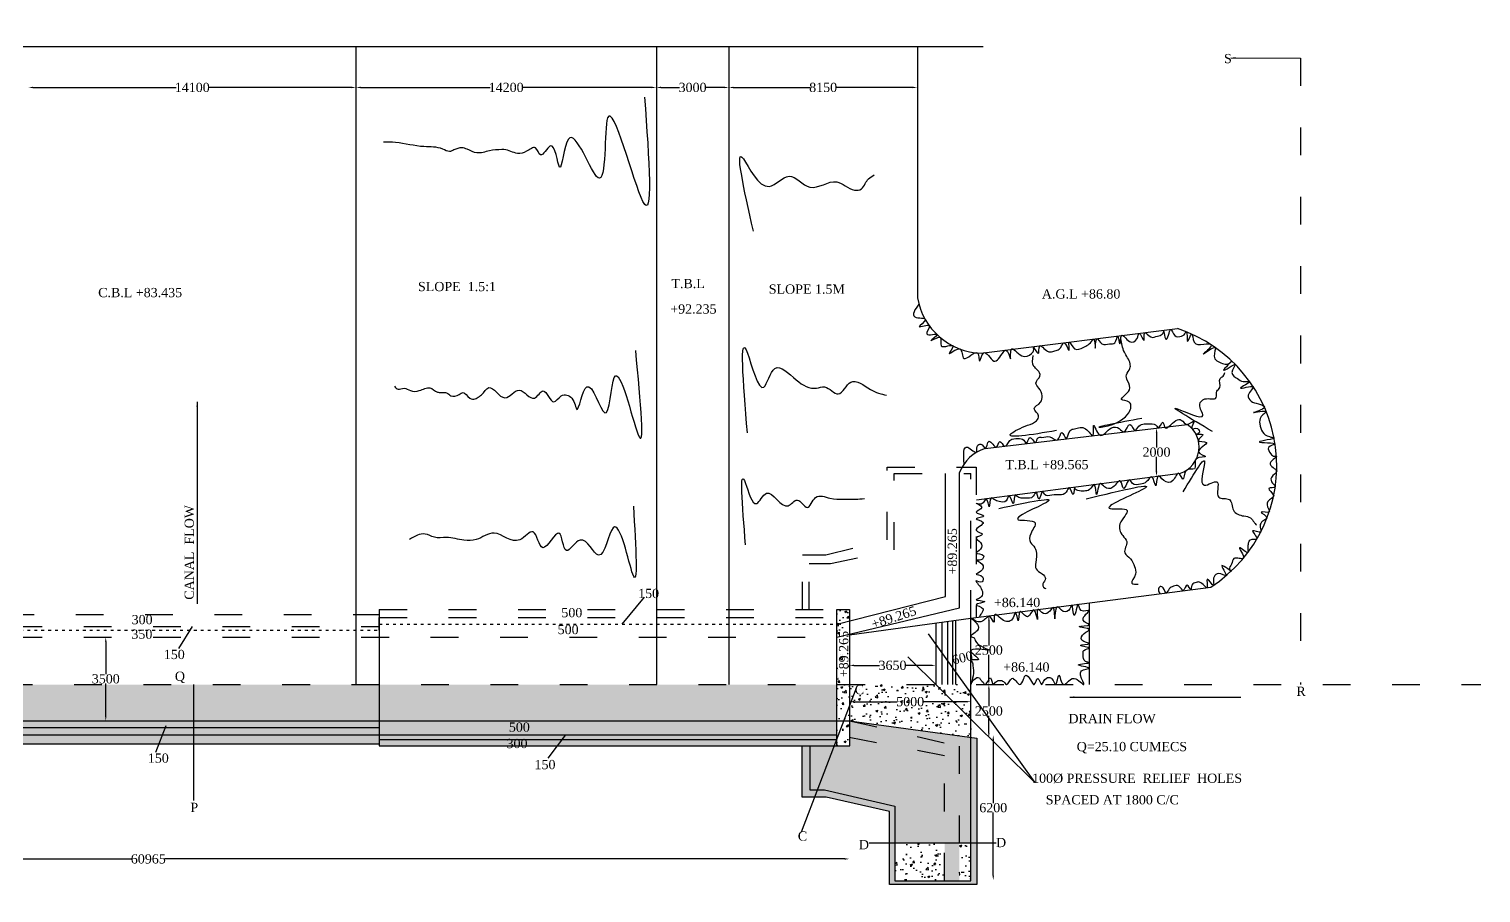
# Model space of a CAD drawing. Header units: millimetres. Extents: x 6088 to 181552, y 273 to 115946.
# Drawn here: x 58843 to 121631, y 40950 to 78306 of the extents above; entities that cross this region are included whole.
import ezdxf

# ---------------------------------------------------------------- set-up
doc = ezdxf.new("R2010")
doc.units = ezdxf.units.MM
doc.linetypes.add('ACAD_ISO03W100', pattern=[30, 12, -18])
for name, color, linetype in [('DIM', 5, 'Continuous'), ('DOT LINE', 3, 'Continuous'), ('dwg', 20, 'Continuous'), ('HATCH', 2, 'Continuous'), ('TEXT', 7, 'Continuous')]:
    doc.layers.add(name, color=color, linetype=linetype)
doc.styles.get("Standard").update_dxf_attribs({"font": 'TIMES.TTF', "height": 400})
doc.dimstyles.get("Standard").update_dxf_attribs({"dimtxt": 400, "dimasz": 200, "dimexe": 0.18, "dimexo": 0.0625, "dimgap": 0.09, "dimtad": 0, "dimdec": 1, "dimrnd": 0.0045, "dimzin": 0, "dimdsep": 46, "dimtxsty": 'Standard', "dimcen": 0.1, "dimse1": 1, "dimse2": 1, "dimclrd": 5, "dimclre": 5, "dimclrt": 4, "dimadec": 0, "dimazin": 0, "dimtfac": 1, "dimtdec": 1, "dimtofl": 0, "dimtmove": 0, "dimatfit": 3, "dimfxl": 1, "dimtolj": 1, "dimtzin": 0, "dimarcsym": 0})
pattern_1 = [(50, (0, 0), (910.9233, -79.6954), [95.25, -1047.75]), (355, (0, 0), (-176.214, 955.283), [76.2, -838.2]), (100.451, (75.9, -6.6), (734.7125, 875.5834), [80.95, -890.45]), (46.1842, (0, 254), (1355.395, -210.212), [142.875, -1571.625]), (96.6356, (113, 236.5), (1187.021, 1237.128), [121.425, -1335.675]), (351.184, (0, 254), (1187.023, 1237.126), [114.3, -1257.3]), (21, (127, 190.5), (758.0744, -511.3276), [95.25, -1047.75]), (326, (127, 190.5), (309.01, 920.94), [76.2, -838.2]), (71.4514, (190.2, 147.9), (1067.0825, 409.6143), [80.95, -890.45]), (37.5, (0, 0), (15.443, 422.7752), [0, -828.04, 0, -850.9, 0, -841.375]), (7.5, (0, 0), (334.0983, 500.9029), [0, -485.14, 0, -808.99, 0, -320.675]), (327.5, (-283.2, 0), (677.953, -28.6437), [0, -317.5, 0, -990.6, 0, -1314.45]), (317.5, (-410.2, 0), (740.646, 127.1325), [0, -412.75, 0, -657.86, 0, -933.45])]

# ---------------------------------------------------------------- blocks, each defined once
blk = doc.blocks.new('*D36')
at = {"layer": 'Defpoints', "color": 0}
for p in [(58819, 75780), (72982, 75780), (72982, 75780)]:
    blk.add_point(p, dxfattribs=at)
at = {"layer": 'DIM', "color": 5, "lineweight": -2}
for p, q in [((59019, 75780), (65207, 75780)), ((72782, 75780), (66594, 75780))]:
    blk.add_line(p, q, dxfattribs=at)
at = {"layer": 'DIM', "color": 5}
for points in [[(59019, 75813), (59019, 75747), (58819, 75780)], [(72782, 75813), (72782, 75747), (72982, 75780)]]:
    blk.add_solid(points, dxfattribs=at)
at = {"layer": 'DIM', "color": 4, "insert": (65900, 75780), "char_height": 400, "attachment_point": 5}
blk.add_mtext('\\A1;14100', dxfattribs=at)
blk = doc.blocks.new('*D37')
at = {"layer": 'Defpoints', "color": 0}
for p in [(72982, 75780), (85971, 75780), (85971, 75780)]:
    blk.add_point(p, dxfattribs=at)
at = {"layer": 'DIM', "color": 5, "lineweight": -2}
for p, q in [((73182, 75780), (78783, 75780)), ((85771, 75780), (80170, 75780))]:
    blk.add_line(p, q, dxfattribs=at)
at = {"layer": 'DIM', "color": 5}
for points in [[(73182, 75813), (73182, 75747), (72982, 75780)], [(85771, 75813), (85771, 75747), (85971, 75780)]]:
    blk.add_solid(points, dxfattribs=at)
at = {"layer": 'DIM', "color": 4, "insert": (79476, 75780), "char_height": 400, "attachment_point": 5}
blk.add_mtext('\\A1;14200', dxfattribs=at)
blk = doc.blocks.new('*D38')
at = {"layer": 'Defpoints', "color": 0}
for p in [(85971, 75780), (89106, 75780), (89106, 75780)]:
    blk.add_point(p, dxfattribs=at)
at = {"layer": 'DIM', "color": 5, "lineweight": -2}
for p, q in [((86171, 75780), (86970, 75780)), ((88906, 75780), (88107, 75780))]:
    blk.add_line(p, q, dxfattribs=at)
at = {"layer": 'DIM', "color": 5}
for points in [[(86171, 75813), (86171, 75747), (85971, 75780)], [(88906, 75813), (88906, 75747), (89106, 75780)]]:
    blk.add_solid(points, dxfattribs=at)
at = {"layer": 'DIM', "color": 4, "insert": (87538, 75780), "char_height": 400, "attachment_point": 5}
blk.add_mtext('\\A1;3000', dxfattribs=at)
blk = doc.blocks.new('*D39')
at = {"layer": 'Defpoints', "color": 0}
for p in [(89106, 75780), (97262, 75780), (97262, 75780)]:
    blk.add_point(p, dxfattribs=at)
at = {"layer": 'DIM', "color": 5, "lineweight": -2}
for p, q in [((89306, 75780), (92622, 75780)), ((97062, 75780), (93746, 75780))]:
    blk.add_line(p, q, dxfattribs=at)
at = {"layer": 'DIM', "color": 5}
for points in [[(89306, 75813), (89306, 75747), (89106, 75780)], [(97062, 75813), (97062, 75747), (97262, 75780)]]:
    blk.add_solid(points, dxfattribs=at)
at = {"layer": 'DIM', "color": 4, "insert": (93184, 75780), "char_height": 400, "attachment_point": 5}
blk.add_mtext('\\A1;8150', dxfattribs=at)
blk = doc.blocks.new('*D40')
at = {"layer": 'Defpoints', "color": 0}
for p in [(107602, 61054), (107599, 58966), (107599, 58966)]:
    blk.add_point(p, dxfattribs=at)
at = {"layer": 'DIM', "color": 5, "lineweight": -2}
for p, q in [((107602, 60854), (107601, 60213)), ((107599, 59166), (107600, 59806))]:
    blk.add_line(p, q, dxfattribs=at)
at = {"layer": 'DIM', "color": 5}
for points in [[(107568, 60854), (107635, 60854), (107602, 61054)], [(107566, 59166), (107633, 59166), (107599, 58966)]]:
    blk.add_solid(points, dxfattribs=at)
at = {"layer": 'DIM', "color": 4, "insert": (107601, 60010), "char_height": 400, "attachment_point": 5, "rotation": 0.01}
blk.add_mtext('\\A1;2000', dxfattribs=at)
blk = doc.blocks.new('*D41')
at = {"layer": 'Defpoints', "color": 0}
for p in [(100350, 52938), (100350, 49963), (100350, 49963)]:
    blk.add_point(p, dxfattribs=at)
at = {"layer": 'DIM', "color": 5, "lineweight": -2}
for p, q in [((100350, 52738), (100350, 51654)), ((100350, 50163), (100350, 51247))]:
    blk.add_line(p, q, dxfattribs=at)
at = {"layer": 'DIM', "color": 5}
for points in [[(100317, 52738), (100384, 52738), (100350, 52938)], [(100317, 50163), (100384, 50163), (100350, 49963)]]:
    blk.add_solid(points, dxfattribs=at)
at = {"layer": 'DIM', "color": 4, "insert": (100350, 51450), "char_height": 400, "attachment_point": 5, "rotation": 0.01}
blk.add_mtext('\\A1;2500', dxfattribs=at)
blk = doc.blocks.new('*D42')
at = {"layer": 'Defpoints', "color": 0}
for p in [(94318, 50790), (98050, 50790), (98050, 50790)]:
    blk.add_point(p, dxfattribs=at)
at = {"layer": 'DIM', "color": 5, "lineweight": -2}
for p, q in [((94518, 50790), (95616, 50790)), ((97850, 50790), (96752, 50790))]:
    blk.add_line(p, q, dxfattribs=at)
at = {"layer": 'DIM', "color": 5}
for points in [[(94518, 50823), (94518, 50757), (94318, 50790)], [(97850, 50823), (97850, 50757), (98050, 50790)]]:
    blk.add_solid(points, dxfattribs=at)
at = {"layer": 'DIM', "color": 4, "insert": (96184, 50790), "char_height": 400, "attachment_point": 5}
blk.add_mtext('\\A1;3650', dxfattribs=at)
blk = doc.blocks.new('*D43')
at = {"layer": 'Defpoints', "color": 0}
for p in [(94318, 49220), (99577, 49220), (99577, 49220)]:
    blk.add_point(p, dxfattribs=at)
at = {"layer": 'DIM', "color": 5, "lineweight": -2}
for p, q in [((94518, 49220), (96381, 49220)), ((99377, 49220), (97514, 49220))]:
    blk.add_line(p, q, dxfattribs=at)
at = {"layer": 'DIM', "color": 5}
for points in [[(94518, 49253), (94518, 49187), (94318, 49220)], [(99377, 49253), (99377, 49187), (99577, 49220)]]:
    blk.add_solid(points, dxfattribs=at)
at = {"layer": 'DIM', "color": 4, "insert": (96948, 49220), "char_height": 400, "attachment_point": 5}
blk.add_mtext('\\A1;5000', dxfattribs=at)
blk = doc.blocks.new('*D44')
at = {"layer": 'Defpoints', "color": 0}
for p in [(100350, 49963), (100350, 47670), (100350, 47670)]:
    blk.add_point(p, dxfattribs=at)
at = {"layer": 'DIM', "color": 5, "lineweight": -2}
for p, q in [((100350, 49763), (100350, 49020)), ((100350, 47870), (100350, 48613))]:
    blk.add_line(p, q, dxfattribs=at)
at = {"layer": 'DIM', "color": 5}
for points in [[(100317, 49763), (100383, 49763), (100350, 49963)], [(100317, 47870), (100383, 47870), (100350, 47670)]]:
    blk.add_solid(points, dxfattribs=at)
at = {"layer": 'DIM', "color": 4, "insert": (100350, 48816), "char_height": 400, "attachment_point": 5, "rotation": 0.01}
blk.add_mtext('\\A1;2500', dxfattribs=at)
blk = doc.blocks.new('*D45')
at = {"layer": 'Defpoints', "color": 0}
for p in [(100557, 47770), (100540, 41500), (100557, 41500)]:
    blk.add_point(p, dxfattribs=at)
at = {"layer": 'DIM', "color": 5, "lineweight": -2}
for p, q in [((100540, 47570), (100540, 44839)), ((100540, 41700), (100540, 44431))]:
    blk.add_line(p, q, dxfattribs=at)
at = {"layer": 'DIM', "color": 5}
for points in [[(100507, 47570), (100573, 47570), (100540, 47770)], [(100507, 41700), (100573, 41700), (100540, 41500)]]:
    blk.add_solid(points, dxfattribs=at)
at = {"layer": 'DIM', "color": 4, "insert": (100540, 44635), "char_height": 400, "attachment_point": 5, "rotation": 0.01}
blk.add_mtext('\\A1;6200', dxfattribs=at)
blk = doc.blocks.new('*D48')
at = {"layer": 'Defpoints', "color": 0}
for p in [(94320, 42420), (33680, 41920), (94320, 41920)]:
    blk.add_point(p, dxfattribs=at)
at = {"layer": 'DIM', "color": 5, "lineweight": -2}
for p, q in [((33880, 42420), (63294, 42420)), ((94120, 42420), (64706, 42420))]:
    blk.add_line(p, q, dxfattribs=at)
at = {"layer": 'DIM', "color": 5}
for points in [[(33880, 42453), (33880, 42387), (33680, 42420)], [(94120, 42453), (94120, 42387), (94320, 42420)]]:
    blk.add_solid(points, dxfattribs=at)
at = {"layer": 'DIM', "color": 4, "insert": (64000, 42420), "char_height": 400, "attachment_point": 5}
blk.add_mtext('\\A1;60965', dxfattribs=at)
blk = doc.blocks.new('*D53')
at = {"layer": 'Defpoints', "color": 0}
for p in [(62160, 52017), (62160, 48398), (62160, 48398)]:
    blk.add_point(p, dxfattribs=at)
at = {"layer": 'DIM', "color": 5, "lineweight": -2}
for p, q in [((62160, 51817), (62160, 50411)), ((62160, 48598), (62160, 50004))]:
    blk.add_line(p, q, dxfattribs=at)
at = {"layer": 'DIM', "color": 5}
for points in [[(62127, 51817), (62193, 51817), (62160, 52017)], [(62127, 48598), (62193, 48598), (62160, 48398)]]:
    blk.add_solid(points, dxfattribs=at)
at = {"layer": 'DIM', "color": 4, "insert": (62160, 50207), "char_height": 400, "attachment_point": 5, "rotation": 0.01}
blk.add_mtext('\\A1;3500', dxfattribs=at)

msp = doc.modelspace()

# ---------------------------------------------------------------- hatches: boundary and pattern name
at = {"layer": 'HATCH'}
h = msp.add_hatch(dxfattribs=at)
h.set_pattern_fill('AR-CONC', color=256, scale=5, style=0)
h.set_pattern_definition(pattern_1)
h.paths.add_polyline_path([(30232.53, 93140.66), (29727.71, 93140.66), (29727.71, 92521.81), (30232.53, 92521.81)])
h.paths.add_polyline_path([(29500.61, 93140.66), (29015.24, 93140.66), (29015.24, 90955.18), (29152.04, 90955.18), (29557.76, 92059.29), (29500.61, 92059.29)])
h.paths.add_polyline_path([(28832.43, 93140.66), (28509.74, 93140.66), (28509.74, 90955.18), (28832.43, 90955.18)])
h.paths.add_polyline_path([(30970.32, 93140.66), (30393.44, 93140.66), (30393.44, 92521.81), (30970.32, 92521.81)])
h.paths.add_polyline_path([(32297.05, 93140.66), (31114, 93140.66), (31114, 92521.81), (32297.05, 92521.81)])
h.paths.add_polyline_path([(33002.7, 93140.66), (32470.38, 93140.66), (32470.38, 92521.81), (33002.7, 92521.81)])
h.paths.add_polyline_path([(33430.89, 93140.66), (33160.93, 93140.66), (33160.93, 92521.81), (33430.89, 92521.81)])
h.paths.add_polyline_path([(33430.89, 93234.95), (33430.89, 92671.35), (57778.82, 89517.87), (57778.82, 89962.05)])
h.paths.add_polyline_path([(33430.89, 92671.35), (33430.89, 92521.81), (57778.82, 89312.26), (57778.82, 89517.87)])
h.paths.add_polyline_path([(33430.89, 92521.81), (33430.89, 91884.37), (57778.82, 88656.41), (57778.82, 89312.26)])
h.paths.add_polyline_path([(33430.89, 95538.43), (33430.89, 95114.38), (57778.82, 91730.21), (57778.82, 92232.75)])
h.paths.add_polyline_path([(33430.89, 95789.33), (33430.89, 95538.43), (57778.82, 92232.75), (57778.82, 92422.33)])
h.paths.add_polyline_path([(34111.09, 97321.9), (33430.89, 97321.9), (33430.89, 95789.33), (34787.73, 95601.7)])
h.paths.add_polyline_path([(73938.24, 92232.75), (57778.82, 92232.75), (57778.82, 91730.21), (73938.24, 91730.21)])
h.paths.add_polyline_path([(73938.24, 92699.08), (57778.82, 92699.08), (57778.82, 92422.33), (73938.24, 92422.33)])
h.paths.add_polyline_path([(73938.24, 89962.05), (57778.82, 89962.05), (57778.82, 89664.02), (73938.24, 89664.02)])
h.paths.add_polyline_path([(73938.24, 89664.02), (57778.82, 89664.02), (57778.82, 89439.06), (73938.24, 89439.06)])
h.paths.add_polyline_path([(73938.24, 89439.06), (57778.82, 89439.06), (57778.82, 88884.77), (73938.24, 88884.77)])
h.paths.add_polyline_path([(94380.2, 93043.04), (94380.2, 93699.11), (73938.24, 89439.06), (73938.24, 88884.77), (73938.24, 88617.48)])
h.paths.add_polyline_path([(94380.2, 93940.11), (94380.2, 94394.78), (73938.24, 89962.05), (73938.24, 89664.02)])
h.paths.add_polyline_path([(94380.2, 96243.63), (94380.2, 96724.16), (73938.24, 92232.75), (73938.24, 91730.21)])
h.paths.add_polyline_path([(94380.2, 96724.16), (94380.2, 96920.02), (73938.24, 92422.33), (73938.24, 92232.75)])
h.paths.add_polyline_path([(99470.32, 95284.69), (99023.59, 95284.69), (98028.97, 94394.78), (97945.34, 94394.78), (97945.34, 93830.77), (98597.6, 93830.77), (98798.93, 92895.92), (99470.32, 92895.92)])
h.paths.add_polyline_path([(97814.29, 94394.78), (96706.76, 94394.78), (96706.76, 93830.77), (97814.29, 93830.77)])
h.paths.add_polyline_path([(96580.49, 94394.78), (96060.42, 94394.78), (96060.42, 93830.77), (96580.49, 93830.77)])
h.paths.add_polyline_path([(95901.97, 94394.78), (94380.2, 94394.78), (94380.2, 93830.77), (95901.97, 93830.77)])
h.paths.add_polyline_path([(94380.2, 98505.01), (93745.77, 98505.01), (92947.75, 96604.85), (94380.2, 96920.02)])
h.paths.add_polyline_path([(93771.74, 49962.99), (73988.14, 49962.99), (73988.14, 48397.5), (93771.74, 48397.5)])
h.paths.add_polyline_path([(73988.14, 49962.99), (65952.65, 49962.99), (65952.65, 48397.5), (73988.14, 48397.5)])
h.paths.add_polyline_path([(65952.65, 49962.99), (57886.34, 49962.99), (57886.34, 48397.5), (65952.65, 48397.5)])
h.paths.add_polyline_path([(57886.34, 49962.99), (34210.4, 49962.99), (34210.4, 48397.5), (57886.34, 48397.5)])
h.paths.add_polyline_path([(31135.69, 92541.39), (32224.65, 92541.39), (32224.65, 93150.47), (31135.69, 93150.47)], flags=9)
h.paths.add_polyline_path([(41443.84, 91561.65), (42521.36, 91404.14), (42609.45, 92006.82), (41531.94, 92164.33)], flags=24)
h.paths.add_polyline_path([(41285, 90875.46), (42353.32, 90664.38), (42471.38, 91261.92), (41403.06, 91472.99)], flags=24)
h.paths.add_polyline_path([(62493.33, 89581.36), (63582.11, 89560.99), (63593.5, 90169.97), (62504.72, 90190.34)], flags=9)
h.paths.add_polyline_path([(69859.43, 89501.85), (71685.72, 89576.9), (71660.64, 90187.2), (69834.35, 90112.15)], flags=9)
h.paths.add_polyline_path([(62511.01, 88851.54), (63599.79, 88831.17), (63611.19, 89440.15), (62522.41, 89460.52)], flags=9)
h.paths.add_polyline_path([(69994.56, 88801.94), (71820.85, 88876.99), (71795.77, 89487.29), (69969.48, 89412.24)], flags=9)
h.paths.add_polyline_path([(83375.56, 90752.8), (84447.07, 90946.99), (84338.46, 91546.31), (83266.94, 91352.13)], flags=24)
h.paths.add_polyline_path([(83109.22, 91476.55), (84180.73, 91670.73), (84072.12, 92270.05), (83000.61, 92075.87)], flags=25)
h.paths.add_polyline_path([(85138.66, 94209.17), (86218.58, 94349.33), (86140.18, 94953.35), (85060.27, 94813.19)], flags=24)
h.paths.add_polyline_path([(94936.23, 93780.62), (96025.2, 93780.62), (96025.2, 94389.7), (94936.23, 94389.7)], flags=9)
h = msp.add_hatch(dxfattribs=at)
h.set_pattern_fill('AR-CONC', color=256, scale=5, style=0)
h.set_pattern_definition(pattern_1)
h.paths.add_polyline_path([(94318.38, 47676.26), (93833.84, 47770.36), (93771.74, 47607.11), (93771.74, 47310.01), (94318.38, 47310.01)])
h.paths.add_polyline_path([(94318.38, 49044.28), (93833.84, 47770.36), (94318.38, 47676.26)])
h.paths.add_polyline_path([(94318.38, 49044.28), (94318.38, 53208.3), (93771.74, 53208.3), (93771.74, 47782.42), (93833.84, 47770.36)])
h = msp.add_hatch(dxfattribs=at)
h.set_pattern_fill('AR-CONC', color=256, scale=5, style=0)
h.set_pattern_definition(pattern_1)
h.paths.add_polyline_path([(99576.73, 49962.99), (94318.38, 49962.99), (94318.38, 48397.5), (94329.86, 48397.5), (99576.73, 47678.1)])
h.paths.add_polyline_path([(94318.38, 49044.28), (94318.38, 49962.99), (93771.74, 49962.99), (93771.74, 48397.5), (94072.37, 48397.5)])
h.paths.add_polyline_path([(96281.58, 49523.46), (97613.52, 49523.46), (97613.52, 48916.54), (96281.58, 48916.54)], flags=24)
h = msp.add_hatch(dxfattribs=at)
h.set_pattern_fill('AR-CONC', color=256, scale=5, style=0)
h.set_pattern_definition(pattern_1)
h.paths.add_polyline_path([(34713.66, 45664.99), (35043.93, 45664.99), (34332.8, 47300), (33641.09, 47300), (33641.09, 47681.47), (29659.96, 46770.82), (29659.96, 41323.03), (31539.05, 41323.03), (31539.05, 44944.15)])
h.paths.add_polyline_path([(29659.96, 46770.82), (33641.09, 47681.47), (33641.09, 48304.89), (29119.73, 47211.57), (29119.73, 41323.03), (29659.96, 41323.03)])
h.paths.add_polyline_path([(29119.73, 47211.57), (33641.09, 48304.89), (28601.57, 47485.09), (28601.57, 41323.03), (29119.73, 41323.03)])
h.paths.add_polyline_path([(28601.57, 47485.09), (28287.65, 47434.02), (28287.65, 40949.52), (31936.42, 40949.52), (31936.42, 44650.43), (34764.1, 45329.51), (35189.85, 45329.51), (35043.93, 45664.99), (34713.66, 45664.99), (31539.05, 44944.15), (31539.05, 41323.03), (28601.57, 41323.03)])
h.paths.add_polyline_path([(57886.34, 48397.5), (34210.4, 48397.5), (33878.9, 48343.58), (34119.3, 47790.85), (57886.34, 47787.49)])
h.paths.add_polyline_path([(57886.34, 47787.49), (34119.3, 47790.85), (34248.23, 47494.43), (57886.34, 47494.43)])
h.paths.add_polyline_path([(57886.34, 47494.43), (34248.23, 47494.43), (34332.8, 47300), (57886.34, 47300)])
h.paths.add_polyline_path([(35631.9, 47300), (35385, 47300), (35385, 45664.99), (35043.93, 45664.99), (35189.85, 45329.51), (35631.9, 45329.51)])
h.paths.add_polyline_path([(65952.65, 48397.5), (57886.34, 48397.5), (57886.34, 48105.1), (65952.65, 48105.1)])
h.paths.add_polyline_path([(65952.65, 48105.1), (57886.34, 48105.1), (57886.34, 47787.49), (65952.65, 47786.35)])
h.paths.add_polyline_path([(65952.65, 47786.35), (57886.34, 47787.49), (57886.34, 47397.89), (65952.65, 47397.89)])
h.paths.add_polyline_path([(73988.14, 47785.22), (65952.65, 47786.35), (65952.65, 47397.89), (73988.14, 47397.89), (73988.14, 47405.44)])
h.paths.add_polyline_path([(73988.14, 48105.1), (65952.65, 48105.1), (65952.65, 47786.35), (73988.14, 47785.22)])
h.paths.add_polyline_path([(73988.14, 48397.5), (65952.65, 48397.5), (65952.65, 48105.1), (73988.14, 48105.1)])
h.paths.add_polyline_path([(93771.74, 48397.5), (73988.14, 48397.5), (73988.14, 48105.1), (73988.14, 47785.22), (93771.74, 47782.42)])
h.paths.add_polyline_path([(93771.74, 47782.42), (73988.14, 47785.22), (73988.14, 47579.25), (93761.15, 47579.25), (93771.74, 47607.11)])
h.paths.add_polyline_path([(93761.15, 47579.25), (73988.14, 47579.25), (73988.14, 47405.44), (73988.14, 47397.89), (73988.14, 47310.01), (93658.74, 47310.01)])
h.paths.add_polyline_path([(98438.17, 46876.23), (94318.38, 47676.26), (94318.38, 47310.01), (93658.74, 47310.01), (92937.12, 45412.8), (93240.37, 45412.8), (96290.76, 44702.13), (96290.76, 43110), (98438.17, 43110)])
h.paths.add_polyline_path([(93658.74, 47310.01), (92601.7, 47310.01), (92601.7, 45412.8), (92937.12, 45412.8)])
h.paths.add_polyline_path([(92601.7, 47310.01), (92270.35, 47310.01), (92270.35, 45087.64), (92813.44, 45087.64), (92937.12, 45412.8), (92601.7, 45412.8)])
h.paths.add_polyline_path([(93240.37, 45412.8), (92937.12, 45412.8), (92813.44, 45087.64), (93308.05, 45087.64), (96051.98, 44470.05), (96051.98, 43110), (96290.76, 43110), (96290.76, 44702.13)])
h.paths.add_polyline_path([(96290.76, 43110), (96051.98, 43110), (96051.98, 41318.18), (99829.43, 41318.18), (99829.43, 43110), (99576.73, 43110), (99576.73, 41477.55), (96290.76, 41477.55)])
h.paths.add_polyline_path([(99576.73, 47678.1), (94329.86, 48397.5), (99068.38, 47296.06), (99068.38, 43110), (99576.73, 43110)])
h.paths.add_polyline_path([(99068.38, 47296.06), (94329.86, 48397.5), (94318.38, 48397.5), (94318.38, 47676.26), (98438.17, 46876.23), (98438.17, 43110), (99068.38, 43110)])
h.paths.add_polyline_path([(99068.38, 43110), (98438.17, 43110), (98438.17, 41477.55), (99068.38, 41477.55)], flags=17)
h.paths.add_polyline_path([(99829.43, 47643.45), (99576.73, 47678.1), (99576.73, 43110), (99829.43, 43110)])
h = msp.add_hatch(dxfattribs=at)
h.set_pattern_fill('AR-CONC', color=256, scale=5, style=0)
h.set_pattern_definition(pattern_1)
h.paths.add_polyline_path([(98438.17, 43110), (96290.76, 43110), (96290.76, 41477.55), (98438.17, 41477.55)])
h.paths.add_polyline_path([(99576.73, 43110), (99068.38, 43110), (99068.38, 41477.55), (99576.73, 41477.55)])

# ---------------------------------------------------------------- linework, layer by layer
at = {"layer": 'DOT LINE', "linetype": 'ACAD_ISO03W100', "ltscale": 100}
for points in [[(113833.82, 77050.63), (113833.82, 49962.99)], [(92297.63, 53208.3), (92297.63, 55566.92), (93302.36, 55566.92), (95948.33, 56223.67), (95948.33, 59361.15), (99798.51, 59361.15), (99798.51, 52866.55)], [(92578.2, 53208.3), (92578.2, 55195.47), (93388.09, 55195.47), (93497.36, 55195.47), (96261.69, 55787.93), (96261.69, 59081.55), (99576.73, 59081.55)], [(99576.73, 52837.88), (99576.73, 59081.55)], [(33641.09, 53139.72), (57860.05, 53139.72), (57860.05, 52991.58), (73988.14, 52991.58)], [(34210.4, 52477.33), (73988.14, 52477.33), (73988.14, 52860.18), (93771.74, 52860.18)], [(73988.14, 53208.3), (93771.74, 53208.3)], [(34210.4, 52016.98), (93771.74, 52016.98)], [(21794.12, 49962.99), (121631.23, 49962.99)], [(94329.86, 48397.5), (99068.38, 47296.06), (99068.38, 41477.55)], [(98438.17, 41477.55), (98438.17, 46876.23), (93771.74, 47782.42)]]:
    msp.add_lwpolyline(points, dxfattribs=at)
at = {"layer": 'DOT LINE', "linetype": 'ACAD_ISO03W100', "ltscale": 10}
msp.add_lwpolyline([(57873.73, 52314.94), (73988.14, 52314.94), (73988.14, 52477.33), (73988.14, 52577.44), (93771.74, 52577.44)], dxfattribs=at)
at = {"layer": 'dwg'}
for points in [[(29136.81, 77546.8), (100110.42, 77546.8)], [(72981.88, 77546.8), (72981.88, 49962.99)], [(85970.79, 77546.8), (85970.79, 49962.99)], [(89105.98, 77546.8), (89105.98, 49962.99)], [(97262, 77546.8), (97262, 66687.7)], [(100018.37, 64290.42), (108504.48, 65350.22)], [(100196.64, 60170.28), (108931.68, 61212.28)], [(93771.74, 52016.98), (99079.72, 53275.36), (99079.72, 59050.42), (99079.72, 59129.45)], [(93771.74, 52577.44), (98468.97, 53768.19), (98468.97, 59082.09)], [(99813.21, 57945.35), (108630.66, 59101.42)], [(94318.38, 52114.51), (99576.73, 52837.88), (109949.7, 54178.47)], [(104695.18, 53499.38), (104695.18, 49962.99)], [(73988.14, 53208.3), (73988.14, 47405.44)], [(92601.7, 47310.01), (92601.7, 45412.8), (93240.37, 45412.8), (96290.76, 44702.13), (96290.76, 41477.55), (99576.73, 41477.55), (99576.73, 52837.88)], [(93771.74, 47310.01), (93771.74, 53208.3), (94318.38, 53208.3), (94318.38, 47310.01)], [(98911.31, 52746.34), (98911.31, 49962.99)], [(98050.16, 52627.88), (98050.16, 49962.99)], [(98309.59, 52663.57), (98309.59, 49962.99)], [(98559.53, 52697.95), (98559.53, 49962.99)], [(98771.75, 52727.14), (98771.75, 49962.99)], [(65952.65, 49962.99), (65952.65, 44951.97)], [(94606.51, 49801.81), (92240, 43580)], [(34210.4, 48397.5), (94329.86, 48397.5)], [(94329.86, 48397.5), (99829.43, 47643.45), (99829.43, 41318.18), (96051.98, 41318.18), (96051.98, 44470.05), (93308.05, 45087.64), (92270.35, 45087.64), (92270.35, 47310.01)], [(34119.3, 47790.85), (93771.74, 47782.42)], [(57886.34, 48105.1), (73988.14, 48105.1)], [(57886.34, 47397.89), (73988.14, 47397.89)], [(73988.14, 47579.25), (93771.74, 47579.25)], [(73988.14, 47405.44), (73988.14, 47310.01), (94338.99, 47310.01)], [(95170, 43110), (100660, 43110)]]:
    msp.add_lwpolyline(points, dxfattribs=at)
for centre, radius, start, end in [((100114.35, 67184.03), 2895.21, 189.8711203, 268.1002886), ((106561.34, 59419.49), 6240.94, 302.8829037, 71.8592181), ((108246.1, 60233.16), 1195.29, 288.7676626, 55.0002328), ((100689.94, 58521.22), 1721.27, 106.6538878, 159.3066313)]:
    msp.add_arc(centre, radius, start, end, dxfattribs=at)
at = {"layer": 'HATCH'}
for points in [[(85460, 75360), (85390, 70850), (83860, 74460), (83450, 71870), (82170, 73550), (81780, 72340), (81380, 73250), (80960, 72860), (80740, 73170), (80360, 73020), (79970, 72930), (79380, 73090), (79290, 73090), (78750, 73040), (78210, 72950), (77790, 73110), (77550, 73170), (77220, 73080), (77020, 73010), (76740, 73110), (75920, 73220), (74690, 73400), (74170, 73420)], [(90170, 69560), (89740, 72690), (90850, 71500), (91710, 71940), (92610, 71470), (93770, 71700), (94540, 71340), (94840, 71390), (95000, 71620), (95150, 71830), (95390, 72000)], [(97322.8, 66416.27), (97150, 65860), (97610.56, 65730.32), (97340, 65440), (97775.91, 65477.01), (97670, 65120), (98111.96, 65092.94), (97840, 64830), (98250.43, 64968.62), (98290, 64610), (98801.9, 64603.39), (98630, 64270), (99092.01, 64475.33), (99270, 64060), (99861.74, 64299.87), (99950, 63950), (100125.78, 64303.83), (100560, 63950), (100980, 64340), (101078.4, 64422.8), (101280, 64050), (101317.18, 64452.62), (101780, 64180), (102190, 64270), (102290, 64450), (102274.74, 64572.21), (102480, 64270), (102547.96, 64606.33), (102890, 64370), (103110, 64360), (103300, 64420), (103460, 64540), (103601.51, 64737.9), (103820, 64400), (103821.82, 64765.42), (104060, 64480), (104430, 64540), (104640, 64650), (104830, 64850), (104863.07, 64895.46), (104950, 64510), (105019.38, 64914.98), (105240, 64690), (105570, 64690), (105800, 64740), (105921.54, 65027.65), (106010, 64690), (106087.7, 65048.4), (106430, 64800), (106760, 64920), (106859.4, 65144.77), (107060, 64840), (107089.56, 65173.52), (107360, 64990), (107650, 65030), (107850, 65110), (107910, 65240), (107905.58, 65275.43), (108010, 64890), (108219.42, 65314.62), (108390, 65050), (108680, 65030), (108790, 65090), (108888.21, 65210.43), (108940, 64800), (109113.22, 65114.86), (109230, 64770), (109640, 64680), (109971.22, 64646.54), (109620, 64250), (110139.14, 64533.07), (110090, 64160), (110450, 63850), (110700, 63830), (110856.45, 63947.34), (110500, 63550), (111003.29, 63803.38), (110860, 63450), (111100, 63190), (111350, 63060), (111626.9, 63064.96), (111230, 62780), (111778, 62845.25), (111570, 62480), (111690, 62220), (112010, 62100), (112265.21, 61952.31), (111800, 61720), (112343.11, 61769.07), (112130, 61550), (112070, 61230), (112190, 60890), (112480, 60680), (112683.62, 60630.72), (112040, 60450), (112729.49, 60369.92), (112450, 60210), (112540, 59940), (112700, 59830), (112788.37, 59835.91), (112520, 59540), (112798.06, 59190.07), (112570, 58920), (112620, 58670), (112735.53, 58509.18), (112460, 58440), (112667.28, 58128.46), (112410, 57880), (112440, 57560), (112478.03, 57434.02), (112120, 57420), (112377.73, 57156.99), (112240, 57060), (112090, 56880), (112080, 56750), (112104.72, 56552.39), (111760, 56610), (111942.55, 56258.5), (111650, 56210), (111560, 56020), (111550, 55820), (111561.07, 55684.26), (111190, 55880), (111360.38, 55429.69), (110950, 55410), (110850, 55170), (110760, 54930), (110824.24, 54861.31), (110430, 55110), (110610.85, 54670.73), (110280, 54760), (110090, 54620), (110060, 54500), (110066.18, 54255.63), (109790, 54520), (109791.55, 54158.03), (109460, 54390), (109320, 54380), (109130, 54260), (109080.5, 54066.13), (108930, 54260), (108758.13, 54024.47), (108570, 54220), (108330, 54210), (108150, 54100), (108018.85, 53928.93), (107890, 54140), (107760, 54200), (107680, 54050), (107763.12, 53895.88)], [(89910, 60840), (89910, 64290), (90620, 62820), (91100, 63630), (92020, 63140), (92900, 62780), (93240, 62830), (93840, 62530), (94380, 63040), (95230, 62720), (95930, 62470)], [(106970, 61470), (105130, 61090), (106400, 61710), (106420, 62170), (106090, 62290), (106430, 62700), (106350, 63100), (106300, 63360), (106450, 63630), (106460, 63830), (106210, 64340), (106060, 64920)], [(74640, 62860), (74800, 62730), (75060, 62780), (75340, 62670), (75720, 62670), (76180, 62790), (76500, 62610), (76670, 62590), (76900, 62570), (77090, 62450), (77440, 62500), (77610, 62590), (77900, 62350), (78140, 62310), (78220, 62360), (78410, 62490), (78720, 62800), (79420, 62360), (80040, 62690), (80700, 62350), (81080, 62660), (81540, 62180), (81860, 62440), (82320, 62340), (82530, 61860), (82960, 62840), (83740, 61710), (84150, 63240), (85170, 60800), (85080, 64410)], [(110020, 60900), (108510, 61880), (109610, 61600), (109470, 62070), (109690, 62310), (110180, 62370), (110210, 62650), (110340, 62800), (110350, 63190), (110480, 63300), (110560, 63460)], [(99277.41, 59504.84), (99440, 60220), (99814.13, 60003.01), (99850, 60260), (100000, 60360), (100196.64, 60170.28), (100360, 60480), (100681.42, 60228.11), (100820, 60470), (101028.86, 60269.56), (101260, 60510), (101610, 60600), (101860, 60530), (101977.29, 60382.69), (102120, 60640), (102367.7, 60429.27), (102480, 60630), (102640, 60650), (102990, 60670), (103325.99, 60543.58), (103510, 60860), (103688, 60586.76), (103870, 60950), (104050, 61020), (104530, 61020), (104858.05, 60726.34), (104880, 61160), (105131.32, 60758.94), (105660, 61060), (105990, 61030), (106190.56, 60885.29), (106460, 61210), (106669.71, 60942.45), (106840, 61140), (107070, 61230), (107330, 61240), (107620, 61140), (107669.79, 61061.75), (107870, 61300), (107950.57, 61095.24), (108440, 61380), (108670, 61400), (108931.68, 61212.28), (109238.79, 61361.51), (109132.92, 61034.57), (109370, 61030), (109440, 60840), (109311.64, 60774.76), (109610, 60780), (109403.76, 60530.69), (109760, 60430), (109422.78, 60023.07), (109720, 59820), (109326.43, 59721.69), (109240, 59290), (108882.74, 59221.53), (108740, 58840), (108566.97, 59093.07), (108310, 58780), (107910, 58790), (107665.43, 58974.87), (107570, 58550), (107390.16, 58938.78), (107160, 58720), (106910, 58630), (106560, 58660), (106440.75, 58814.3), (106180, 58440), (106047.03, 58762.68), (105710, 58490), (105350, 58510), (105176.26, 58648.51), (105010, 58180), (104898.42, 58612.08), (104700, 58390), (104470, 58330), (104200, 58350), (104070, 58450), (104063.11, 58502.56), (104000, 58180), (103839.57, 58473.26), (103690, 58280), (103420, 58160), (103080, 58150), (102760, 58180), (102678.55, 58321.03), (102510, 57980), (102398.13, 58284.26), (102270, 58100), (101920, 58020), (101750, 58020), (101560, 58110), (101510.28, 58167.86), (101400, 57780), (101229.86, 58131.09), (101100, 57910), (100790, 57880), (100580, 57960), (100461.27, 58030.32), (100370, 57650), (100238.54, 58001.12), (100020, 57760), (99798.51, 57800), (100040, 57620), (99798.51, 57420), (100140, 57250), (99798.51, 57130), (100100, 56970), (99798.51, 56630), (100080, 56460), (99798.51, 56300), (99990, 56110), (99990, 55810), (99798.51, 55640), (100120, 55540), (100010, 55350), (99798.51, 55350), (100060, 55170), (100010, 54860), (99798.51, 54730), (100070, 54620), (100060, 54400), (99798.51, 54450), (100020, 54110), (99940, 53690), (99798.51, 53630), (100170, 53550), (99798.51, 53410), (100100, 53240), (100030, 53040), (99939.39, 52884.75)], [(108750, 58290), (109680, 59540), (109670, 58580), (110220, 58720), (110290, 58060), (110750, 57960), (110930, 57500), (111380, 57250), (111660, 57170), (111820, 56980), (111920, 56860)], [(89830, 56000), (89830, 58660), (90310, 57790), (90730, 58230), (91670, 57690), (92070, 57940), (92490, 57620), (92860, 58050), (93480, 58020), (94060, 57980), (94580, 57980), (94970, 58000)], [(104560, 57990), (107030, 58410), (105600, 57570), (106330, 57490), (106020, 56910), (106140, 56400), (106310, 56140), (106230, 55660), (106480, 55400), (106650, 55070), (106690, 54730), (106540, 54350), (106810, 54300)], [(100780, 57580), (102850, 57840), (101620, 57090), (102350, 56950), (102160, 56480), (102150, 56110), (102340, 55880), (102390, 55740), (102380, 55240), (102390, 54960), (102650, 54750), (102800, 54540), (102690, 54310), (102720, 54170), (102820, 54110)], [(84980, 57680), (84950, 54730), (84100, 56740), (83470, 55560), (82680, 56210), (82080, 55760), (81760, 56510), (81060, 55880), (80640, 56560), (80070, 56220), (78950, 56510), (78180, 56230), (77650, 56200), (76890, 56320), (76370, 56330), (75970, 56470), (75300, 56240)], [(99576.73, 52837.88), (100070, 52700), (100420, 52880), (100570, 52640), (100597.44, 52969.8), (100990, 52730), (101400, 52840), (101500.45, 53086.5), (101620, 52720), (101694.62, 53111.6), (102020, 52890), (102290.19, 53188.57), (102450, 52780), (102467.23, 53211.45), (102720, 53030), (102980, 53130), (103130.37, 53297.15), (103200, 52800), (103307.41, 53320.03), (103570, 53120), (103850, 53240), (103929.94, 53400.48), (104040, 52950), (104214.24, 53437.23), (104340, 53170), (104695.18, 53170), (104430, 52740), (104695.18, 52550), (104250, 52470), (104695.18, 52340), (104470, 52170), (104370, 51880), (104695.18, 51731.19), (104320, 51650), (104695.18, 51530), (104460, 51440), (104430, 51250), (104530, 50960), (104695.18, 50910), (104220, 50820), (104695.18, 50670), (104350, 50550), (104320, 50360), (104460, 49962.99), (104040, 50230), (103720, 50040), (103580, 49962.99), (103380, 50360), (103240, 49962.99), (103080, 50210), (102960, 50270), (102720, 50100), (102630, 49962.99), (102470, 50220), (102310, 49962.99), (102150, 50170), (101950, 50360), (101850, 50200), (101680, 49962.99), (101340, 50230), (101110, 49962.99), (101040, 50030), (100910, 50130), (100840, 50140), (100680, 50100), (100540, 49962.99), (100420, 50250), (100170, 49962.99), (100100, 50060), (100020, 50130), (99940, 50250), (99710, 50180), (99576.73, 49962.99), (99690, 50540), (99660, 50750), (99620, 50950), (99576.73, 51010), (99880, 51030), (99576.73, 51400), (100350.28, 51450.42), (99760, 51870), (99720, 51980), (99576.73, 52030), (99850, 52290), (99576.73, 52837.88)]]:
    msp.add_spline(points, degree=3, dxfattribs=at)
at = {"layer": 'HATCH', "end_tangent": (-0.09950372, 0.99503719)}
msp.add_spline([(103280, 60940), (101310, 60810), (102020, 61170), (102410, 61370), (102500, 61580), (102310, 61890), (102590, 62170), (102650, 62440), (102510, 62780), (102380, 63000), (102560, 63300), (102460, 63560), (102300, 63720), (102270, 64190)], degree=3, dxfattribs=at)

# ---------------------------------------------------------------- texts
at = {"layer": 'TEXT'}
for s, p in [('S', (110520, 76830)), ('SLOPE  1.5:1', (75662.79, 66971.54)), ('T.B.L', (86622.79, 67101.54)), ('SLOPE 1.5M', (90832.79, 66861.54)), ('C.B.L +83.435', (61832.79, 66711.54)), ('A.G.L +86.80', (102642.79, 66651.54)), ('+92.235', (86572.79, 66001.54)), ('T.B.L +89.565', (101062.79, 59271.54)), ('150', (85182.79, 53701.54)), ('+86.140', (100570, 53310)), ('300', (63280, 52570)), ('500', (81862.79, 52871.54)), ('350', (63270, 51940)), ('500', (81702.79, 52141.54)), ('150', (64670, 51063.02)), ('+86.140', (100970, 50520)), ('Q', (65150, 50120)), ('C', (94550, 49540)), ('R', (113650, 49470)), ('DRAIN FLOW', (103790, 48290)), ('500', (79592.79, 47921.54)), ('300', (79492.79, 47211.55)), ('Q=25.10 CUMECS', (104150, 47080)), ('150', (63980, 46580)), ('150', (80702.79, 46301.55)), ('100%%C PRESSURE  RELIEF  HOLES', (102220, 45710)), ('P', (65820, 44450)), ('SPACED AT 1800 C/C', (102810, 44780)), ('C', (92090, 43210)), ('D', (100660, 42930)), ('D', (94730, 42840))]:
    msp.add_text(s, height=400, dxfattribs=at).set_placement(p)
for s, rotation, p in [('CANAL  FLOW', 90, (65970, 53630)), ('+89.265', 90, (98969.72, 54719.25)), ('+89.265', 17.970241, (95350, 52370)), ('+89.265', 90, (94272.49, 50279.25)), ('600', 13.2705576, (98809.27, 50820.1))]:
    msp.add_text(s, height=400, rotation=rotation, dxfattribs=at).set_placement(p)

# ---------------------------------------------------------------- dimensions: what is measured, and where the dimension line sits
at = {"layer": 'DIM'}
for p1, p2, distance, text, picture, middle in [((58818.9, 75780), (72981.88, 75780), 0, '14100', '*D36', (65900.39, 75780)), ((72981.88, 75780), (85970.79, 75780), 0, '14200', '*D37', (79476.33, 75780)), ((85970.79, 75780), (89105.98, 75780), 0, '3000', '*D38', (87538.38, 75780)), ((89105.98, 75780), (97262, 75780), 0, '8150', '*D39', (93183.99, 75780)), ((94318.38, 50790), (98050.16, 50790), 0, '3650', '*D42', (96184.27, 50790)), ((94318.38, 49220), (99576.73, 49220), 0, '5000', '*D43', (96947.55, 49220)), ((33680, 41920), (94320, 41920), 500, '60965', '*D48', (64000, 42420))]:
    dim = msp.add_aligned_dim(p1=p1, p2=p2, distance=distance, text=text, dimstyle='Standard', dxfattribs=at)
    dim.commit()
    dim.dimension.update_dxf_attribs({"geometry": picture, "text_midpoint": middle})
for p1, p2, distance, text, picture, middle in [((107601.95, 61053.66), (107599.19, 58966.19), 0, '2000', '*D40', (107600.57, 60009.92)), ((100350.28, 52937.86), (100350.28, 49962.99), 0, '2500', '*D41', (100350.28, 51450.42)), ((62160, 52016.98), (62160, 48397.5), 0, '3500', '*D53', (62160, 50207.24)), ((100350.28, 49962.99), (100350.28, 47670), -0.28, '2500', '*D44', (100350, 48816.5)), ((100556.67, 47770), (100556.67, 41500), -16.67, '6200', '*D45', (100540, 44635))]:
    dim = msp.add_aligned_dim(p1=p1, p2=p2, distance=distance, text=text, dimstyle='Standard', dxfattribs=at)
    dim.commit()
    dim.dimension.update_dxf_attribs({"geometry": picture, "text_midpoint": middle, "text_rotation": 0.01})

# ---------------------------------------------------------------- leaders
for points in [[(110820, 77060), (113833.82, 77050.63)], [(66110, 62180), (66110, 53450)], [(84490, 52577.44), (85460, 53740)], [(65890, 52477.33), (65300, 51520)], [(97730, 52160), (102320, 45740)], [(96840, 51160), (102320, 45740)], [(103850, 49420), (111240, 49420)], [(64760, 48170), (64310, 47020)], [(82040, 47784.08), (81280, 46780)]]:
    msp.add_leader(points, dimstyle='Standard', override={"dimgap": 0.09, "dimtad": 0}, dxfattribs=at)

doc.saveas('drawing.dxf')
